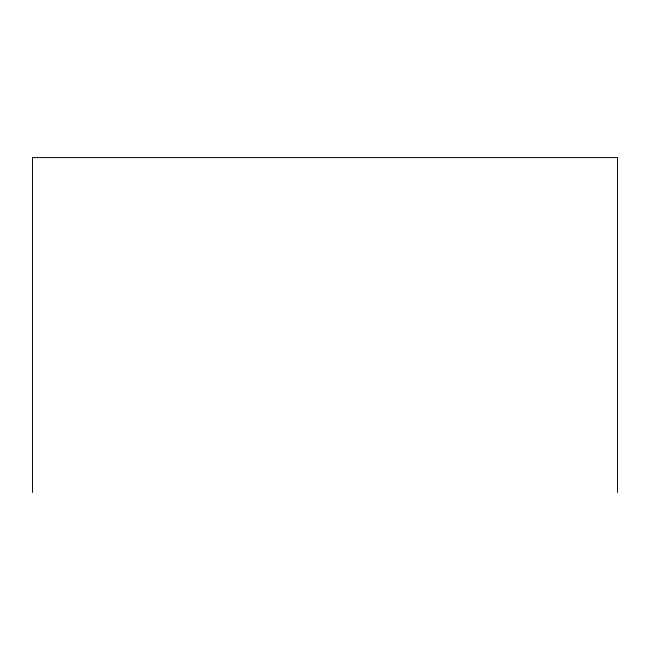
<?xml version="1.0" encoding="UTF-8"?>
<svg xmlns="http://www.w3.org/2000/svg" width="650" height="650" viewBox="0 0 650 650"><rect width="100%" height="100%" fill="white"/><g stroke="black" fill="none" stroke-linecap="round" stroke-linejoin="round"><path stroke-width="0.97" d="M617.5 492.416L617.5 157.584L32.5 157.584L32.5 492.416"/></g></svg>
